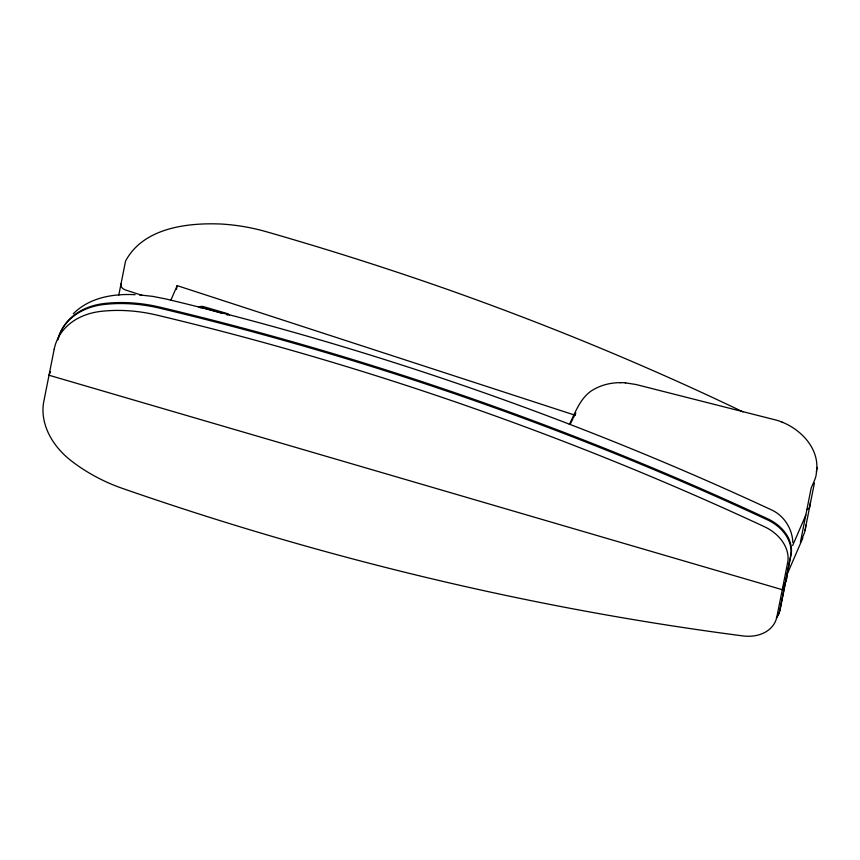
<?xml version="1.0" encoding="UTF-8"?>
<svg xmlns="http://www.w3.org/2000/svg" width="860" height="860" viewBox="0 0 860 860"><rect width="100%" height="100%" fill="white"/><g stroke="black" fill="none" stroke-linecap="round" stroke-linejoin="round"><path stroke-width="1.29" d="M816.495 472.14C820.15 447.469 798.661 426.592 776.505 420.185L635.959 384.495L625.231 382.829M816.742 469.732L817 467.41M118.777 295.163L125.549 261.085C143.351 227.62 187.824 222.503 221.74 224.062L221.837 224.073C236.5 224.976 251.045 227.448 265.192 231.404C325.478 248.658 385.258 267.632 444.448 288.358C546.068 324.166 645.828 365.263 742.976 411.865M176.407 289.487L177.171 285.638L575.243 415.272M805.024 530.255L814.409 483.073M50.503 371.8L49.009 375.239L782.267 589.691L785.245 582.811M170.882 300.161L177.171 285.638M792.651 545.541L805.777 515.204M786.491 575.791L802.896 537.876M570.191 424.26L573.039 418.508M569.341 424.507C575.781 411.521 580.962 395.772 594.926 388.806C604.279 383.754 615.126 382.001 625.661 382.85M573.599 417.401L575.856 413.004M73.294 313.76C89.376 297.528 113.208 293.529 135.149 294.69M619.909 382.635L620.63 382.668M139.513 294.926L152.682 296.377L165.894 298.968C374.121 348.644 577.2 419.605 771.323 509.819C784.008 515.484 792.382 528.803 792.834 542.574M221.88 313.33L203.25 307.88A4.128 2.644 11.2 0 0 200.154 307.783M141.922 295.313L125.334 289.917A7.202 4.612 11.2 0 1 121.239 283.553M782.116 422.271L782.783 422.518M57.749 339.808A73.175 55.642 23.4 0 1 104.415 304.429A140.04 106.489 23.4 0 1 159.799 308.213A2450.247 1863.179 23.4 0 1 767.507 519.881A37.313 28.369 23.4 0 1 790.426 556.742L780.063 608.88A37.313 28.369 23.4 0 1 776.365 618.093M787.061 575.179A40.571 26.004 11.2 0 1 785.674 581.822M58.168 338.829A73.175 55.642 23.4 0 1 104.845 303.451A140.04 106.489 23.4 0 1 160.218 307.224A2450.247 1863.179 23.4 0 1 767.937 518.902A37.313 28.369 23.4 0 1 790.856 555.754L780.482 607.902A37.313 28.369 23.4 0 1 776.784 617.114M816.495 470.979A58.63 37.571 11.2 0 1 814.56 480.278L811.152 488.147L800.402 542.251L803.799 534.393A58.63 37.571 11.2 0 0 805.734 525.084M229.577 315.072A4.128 2.644 11.2 0 0 227.104 313.535L203.498 306.633A4.128 2.644 11.2 0 0 198.907 307.342M226.857 314.781A4.128 2.644 11.2 0 1 227.835 315.158M810.378 502.079A73.681 47.225 11.2 0 1 809.712 506.669A7.718 4.945 11.2 0 1 806.529 509.7M54.202 349.171L43.828 401.319A73.175 55.642 23.4 0 0 71.649 461.132A140.04 106.489 23.4 0 0 122.356 488.373A2450.247 1863.179 23.4 0 0 742.836 635.905A37.313 28.369 23.4 0 0 777.085 615.76L787.448 563.622A37.313 28.369 23.4 0 0 764.529 526.761A2450.247 1863.179 23.4 0 0 156.821 315.093A140.04 106.489 23.4 0 0 101.437 311.309A73.175 55.642 23.4 0 0 54.202 349.171"/></g></svg>
